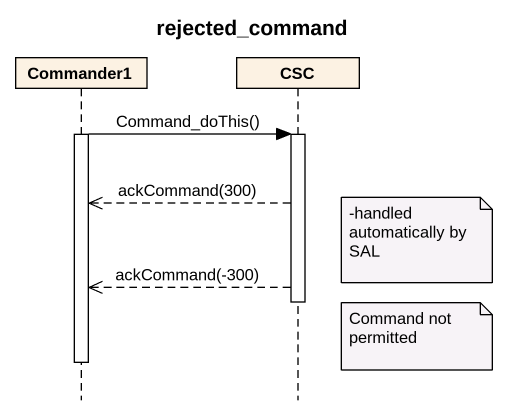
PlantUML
@startuml
title rejected_command
hide footbox
participant Commander1
participant CSC

activate Commander1
Commander1 -> CSC : Command_doThis()
activate CSC
CSC -->> Commander1 : ackCommand(300)
note right of CSC : -handled automatically by SAL
CSC -->> Commander1 : ackCommand(-300)
deactivate CSC
note right of CSC : Command not permitted
deactivate Commander1
@enduml
